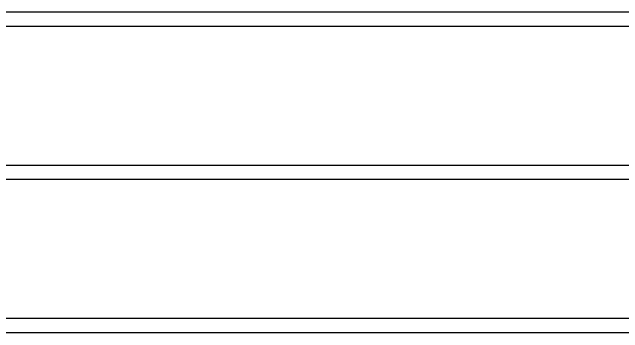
# Model space of a CAD drawing. Extents: x 27938 to 1507990, y 110129 to 923079.
# Drawn here: x 480721 to 481945, y 365004 to 365646 of the extents above; entities that cross this region are included whole.
import ezdxf

# ---------------------------------------------------------------- set-up
doc = ezdxf.new("R2010")
doc.units = 0
doc.header["$LTSCALE"] = 1000
doc.header["$MEASUREMENT"] = 0

msp = doc.modelspace()

# ---------------------------------------------------------------- linework, layer by layer
for p, q in [((484236, 365645.6), (478689.4, 365645.6)), ((484236, 365617), (478689.4, 365617)), ((484841.4, 365338.9), (478084.3, 365338.9)), ((484841.4, 365310.3), (478084.3, 365310.3)), ((484268.7, 365032.3), (478656.7, 365032.3)), ((484268.7, 365003.7), (478656.7, 365003.7))]:
    msp.add_line(p, q)

doc.saveas('drawing.dxf')
